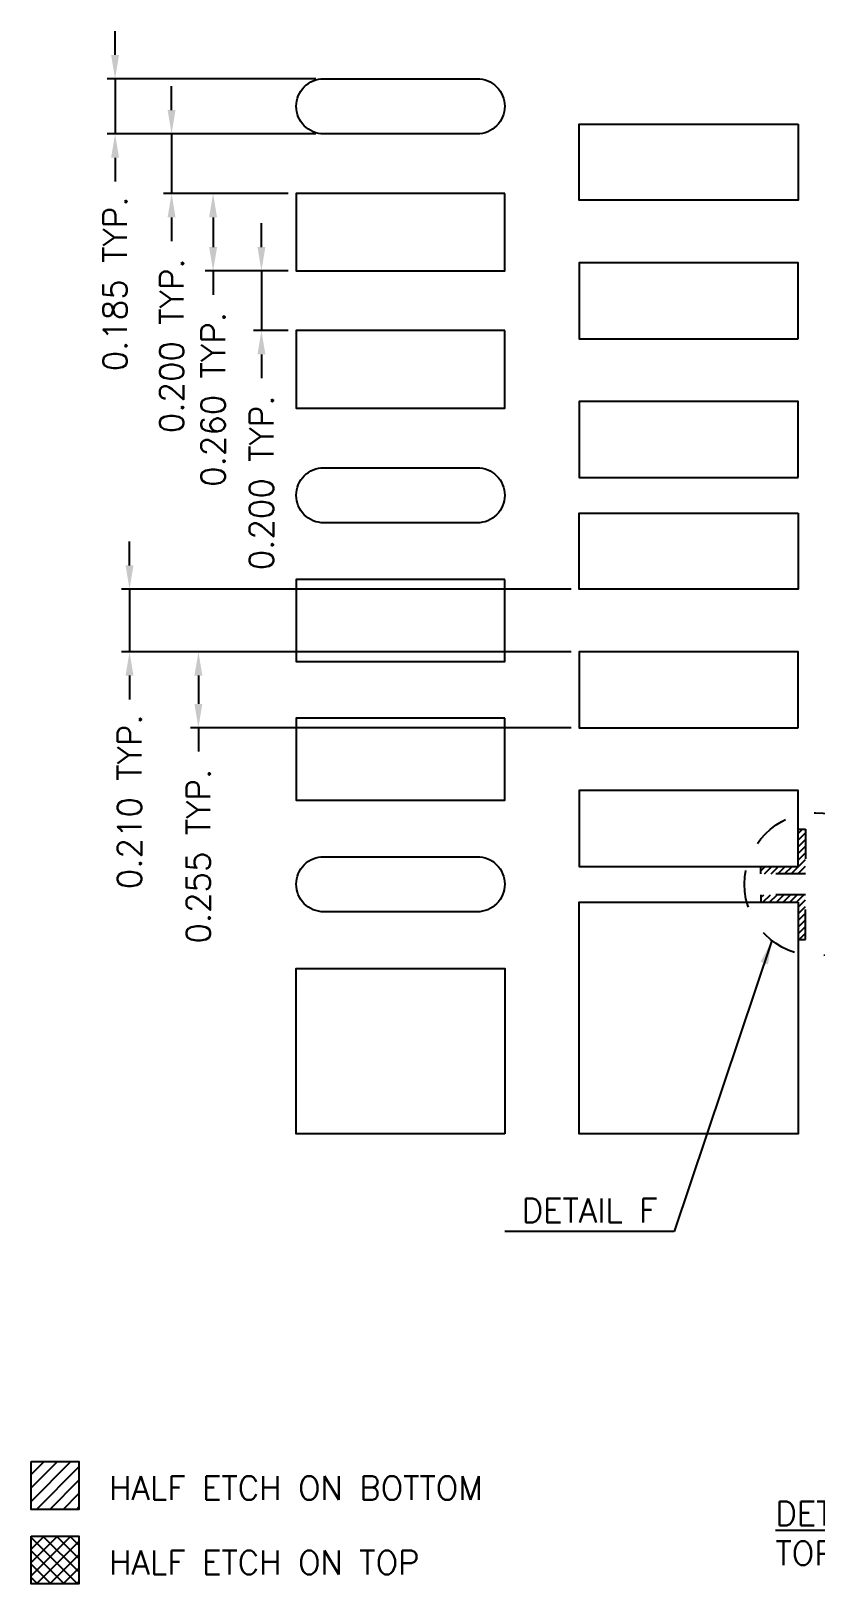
# Model space of a CAD drawing. Header units: millimetres. Extents: x 414.88 to 423.53, y 107.94 to 113.86.
# Drawn here: x 414.88 to 417.51, y 107.94 to 113.15 of the extents above; entities that cross this region are included whole.
import ezdxf
from ezdxf.enums import TextEntityAlignment as Align

# ---------------------------------------------------------------- set-up
doc = ezdxf.new("R2010")
doc.units = ezdxf.units.MM
doc.header["$LTSCALE"] = 0.5
doc.header["$PDMODE"] = 98
doc.linetypes.add('HIDDEN', pattern=[0.375, 0.25, -0.125])
for name, color, linetype in [('1D', 4, 'Continuous'), ('BTM', 7, 'HIDDEN'), ('DIM', 3, 'Continuous'), ('HEB', 4, 'Continuous'), ('HET', 6, 'Continuous')]:
    doc.layers.add(name, color=color, linetype=linetype)
doc.styles.add('SIMPLEX', font='simplex.shx')
doc.dimstyles.new('Standard3', dxfattribs={"dimtxt": 0.08, "dimasz": 0.08, "dimexe": 0.027, "dimexo": 0.027, "dimgap": 0.027, "dimtad": 1, "dimdec": 3, "dimrnd": 0.0005, "dimzin": 1, "dimtxsty": 'SIMPLEX', "dimcen": 0.1905, "dimclrd": 256, "dimclre": 256, "dimclrt": 256, "dimazin": 3, "dimtp": 0.03, "dimtm": 0.05, "dimtfac": 0.8, "dimtdec": 3, "dimtmove": 0, "dimatfit": 3, "dimfxl": 0.05, "dimtzin": 4, "dimlwd": -1, "dimlwe": -1})

# ---------------------------------------------------------------- blocks, each defined once
blk = doc.blocks.new('*D174')
at = {"layer": 'Defpoints', "color": 0, "ltscale": 0.001, "transparency": 16777216}
for p in [(415.1613, 112.9869), (415.8619, 112.9869), (415.8619, 112.8019)]:
    blk.add_point(p, dxfattribs=at)
at = {"layer": 'DIM', "ltscale": 0.001, "transparency": 16777216}
for p, q in [((415.1613, 113.0669), (415.1613, 113.1469)), ((415.8349, 112.9869), (415.1343, 112.9869)), ((415.1613, 112.9869), (415.1613, 112.8019)), ((415.8349, 112.8019), (415.1343, 112.8019)), ((415.1613, 112.7219), (415.1613, 112.6419))]:
    blk.add_line(p, q, dxfattribs=at)
for points in [[(415.1479, 113.0669), (415.1746, 113.0669), (415.1613, 112.9869)], [(415.1479, 112.7219), (415.1746, 112.7219), (415.1613, 112.8019)]]:
    blk.add_solid(points, dxfattribs=at)
at = {"layer": 'DIM', "ltscale": 0.001, "transparency": 16777216, "insert": (415.1613, 112.2987), "char_height": 0.08, "attachment_point": 5, "rotation": 90, "style": 'SIMPLEX'}
blk.add_mtext('\\A1;0.185 TYP.', dxfattribs=at)
blk = doc.blocks.new('*D175')
at = {"layer": 'Defpoints', "color": 0, "ltscale": 0.001, "transparency": 16777216}
for p in [(415.8619, 112.8019), (415.351, 112.6019), (415.7694, 112.6019)]:
    blk.add_point(p, dxfattribs=at)
at = {"layer": 'DIM', "ltscale": 0.001, "transparency": 16777216}
for p, q in [((415.351, 112.8819), (415.351, 112.9619)), ((415.8349, 112.8019), (415.324, 112.8019)), ((415.351, 112.8019), (415.351, 112.6019)), ((415.7424, 112.6019), (415.324, 112.6019)), ((415.351, 112.5219), (415.351, 112.4419))]:
    blk.add_line(p, q, dxfattribs=at)
for points in [[(415.3376, 112.8819), (415.3643, 112.8819), (415.351, 112.8019)], [(415.3376, 112.5219), (415.3643, 112.5219), (415.351, 112.6019)]]:
    blk.add_solid(points, dxfattribs=at)
at = {"layer": 'DIM', "ltscale": 0.001, "transparency": 16777216, "insert": (415.351, 112.0911), "char_height": 0.08, "attachment_point": 5, "rotation": 90, "style": 'SIMPLEX'}
blk.add_mtext('\\A1;0.200 TYP.', dxfattribs=at)
blk = doc.blocks.new('*D176')
at = {"layer": 'Defpoints', "color": 0, "ltscale": 0.001, "transparency": 16777216}
for p in [(415.7694, 112.6019), (415.4904, 112.3419), (415.7694, 112.3419)]:
    blk.add_point(p, dxfattribs=at)
at = {"layer": 'DIM', "ltscale": 0.001, "transparency": 16777216}
for p, q in [((415.7424, 112.6019), (415.4634, 112.6019)), ((415.4904, 112.5219), (415.4904, 112.4219)), ((415.7424, 112.3419), (415.4634, 112.3419)), ((415.4904, 112.3419), (415.4904, 112.2619))]:
    blk.add_line(p, q, dxfattribs=at)
for points in [[(415.477, 112.5219), (415.5037, 112.5219), (415.4904, 112.6019)], [(415.477, 112.4219), (415.5037, 112.4219), (415.4904, 112.3419)]]:
    blk.add_solid(points, dxfattribs=at)
at = {"layer": 'DIM', "ltscale": 0.001, "transparency": 16777216, "insert": (415.4904, 111.9111), "char_height": 0.08, "attachment_point": 5, "rotation": 90, "style": 'SIMPLEX'}
blk.add_mtext('\\A1;0.260 TYP.', dxfattribs=at)
blk = doc.blocks.new('*D177')
at = {"layer": 'Defpoints', "color": 0, "ltscale": 0.001, "transparency": 16777216}
for p in [(416.7194, 111.0644), (415.441, 110.8094), (416.7194, 110.8094)]:
    blk.add_point(p, dxfattribs=at)
at = {"layer": 'DIM', "ltscale": 0.001, "transparency": 16777216}
for p, q in [((416.6924, 111.0644), (415.414, 111.0644)), ((415.441, 110.9844), (415.441, 110.8894)), ((416.6924, 110.8094), (415.414, 110.8094)), ((415.441, 110.8094), (415.441, 110.7294))]:
    blk.add_line(p, q, dxfattribs=at)
for points in [[(415.4277, 110.9844), (415.4543, 110.9844), (415.441, 111.0644)], [(415.4277, 110.8894), (415.4543, 110.8894), (415.441, 110.8094)]]:
    blk.add_solid(points, dxfattribs=at)
at = {"layer": 'DIM', "ltscale": 0.001, "transparency": 16777216, "insert": (415.441, 110.3786), "char_height": 0.08, "attachment_point": 5, "rotation": 90, "style": 'SIMPLEX'}
blk.add_mtext('\\A1;0.255 TYP.', dxfattribs=at)
blk = doc.blocks.new('*D178')
at = {"layer": 'Defpoints', "color": 0, "ltscale": 0.001, "transparency": 16777216}
for p in [(416.7194, 111.2744), (415.2098, 111.0644), (416.7194, 111.0644)]:
    blk.add_point(p, dxfattribs=at)
at = {"layer": 'DIM', "ltscale": 0.001, "transparency": 16777216}
for p, q in [((415.2098, 111.3544), (415.2098, 111.4344)), ((416.6924, 111.2744), (415.1828, 111.2744)), ((415.2098, 111.2744), (415.2098, 111.0644)), ((416.6924, 111.0644), (415.1828, 111.0644)), ((415.2098, 110.9844), (415.2098, 110.9044))]:
    blk.add_line(p, q, dxfattribs=at)
for points in [[(415.1964, 111.3544), (415.2231, 111.3544), (415.2098, 111.2744)], [(415.1964, 110.9844), (415.2231, 110.9844), (415.2098, 111.0644)]]:
    blk.add_solid(points, dxfattribs=at)
at = {"layer": 'DIM', "ltscale": 0.001, "transparency": 16777216, "insert": (415.2098, 110.5612), "char_height": 0.08, "attachment_point": 5, "rotation": 90, "style": 'SIMPLEX'}
blk.add_mtext('\\A1;0.210 TYP.', dxfattribs=at)
blk = doc.blocks.new('*D206')
at = {"layer": 'Defpoints', "color": 0, "ltscale": 0.001, "transparency": 16777216}
for p in [(415.7694, 112.3419), (415.6526, 112.1419), (415.7694, 112.1419)]:
    blk.add_point(p, dxfattribs=at)
at = {"layer": 'DIM', "ltscale": 0.001, "transparency": 16777216}
for p, q in [((415.6526, 112.4219), (415.6526, 112.5019)), ((415.7424, 112.3419), (415.6256, 112.3419)), ((415.6526, 112.3419), (415.6526, 112.1419)), ((415.7424, 112.1419), (415.6256, 112.1419)), ((415.6526, 112.0619), (415.6526, 111.9819))]:
    blk.add_line(p, q, dxfattribs=at)
for points in [[(415.6393, 112.4219), (415.6659, 112.4219), (415.6526, 112.3419)], [(415.6393, 112.0619), (415.6659, 112.0619), (415.6526, 112.1419)]]:
    blk.add_solid(points, dxfattribs=at)
at = {"layer": 'DIM', "ltscale": 0.001, "transparency": 16777216, "insert": (415.6526, 111.6311), "char_height": 0.08, "attachment_point": 5, "rotation": 90, "style": 'SIMPLEX'}
blk.add_mtext('\\A1;0.200 TYP.', dxfattribs=at)

msp = doc.modelspace()

# ---------------------------------------------------------------- hatches: boundary and pattern name
at = {"layer": 'HEB'}
h = msp.add_hatch(dxfattribs=at)
h.set_pattern_fill('ANSI31', color=256, scale=0.005)
h.set_pattern_definition([(45, (417.602493, 110.333299), (-0.01122532, 0.01122532), [])])
h.paths.add_polyline_path([(417.6994, 110.3444), (417.5744, 110.3444), (417.5744, 110.4694), (417.5494, 110.4694), (417.5494, 110.3194), (417.6994, 110.3194)])
h.paths.add_polyline_path([(417.4794, 110.4694), (417.4544, 110.4694), (417.4544, 110.3444), (417.3294, 110.3444), (417.3294, 110.3194), (417.4794, 110.3194)])
h.paths.add_polyline_path([(417.4794, 110.2494), (417.3294, 110.2494), (417.3294, 110.2244), (417.4544, 110.2244), (417.4544, 110.0994), (417.4794, 110.0994)])
h.paths.add_polyline_path([(417.6994, 110.2494), (417.5494, 110.2494), (417.5494, 110.0994), (417.5744, 110.0994), (417.5744, 110.2244), (417.6994, 110.2244)])
h.paths.add_polyline_path([(418.5919, 111.2119), (418.5419, 111.2119, -0.414214), (418.4919, 111.2619), (418.4919, 111.1719), (418.5919, 111.1719)])
h.paths.add_polyline_path([(418.5669, 111.4369), (418.4919, 111.4369), (418.4919, 111.3119, -0.414214), (418.5419, 111.3619), (418.5669, 111.3619)])
h.paths.add_polyline_path([(418.5669, 111.5294), (418.4919, 111.5294), (418.4919, 111.4369), (418.5669, 111.4369)])
h.paths.add_polyline_path([(417.8419, 110.7019), (417.7419, 110.7019), (417.7419, 110.6619), (417.7919, 110.6619, -0.414214), (417.8419, 110.6119)], flags=17)
h.paths.add_polyline_path([(417.8419, 110.5619, -0.414214), (417.7919, 110.5119), (417.7669, 110.5119), (417.7669, 110.4369), (417.8419, 110.4369)])
h.paths.add_polyline_path([(417.8419, 110.4369), (417.7669, 110.4369), (417.7669, 110.3444), (417.8419, 110.3444)])
h.paths.add_polyline_path([(418.5669, 110.4369), (418.4919, 110.4369), (418.4919, 110.3444), (418.5669, 110.3444)])
h.paths.add_polyline_path([(418.5669, 110.5119), (418.5419, 110.5119, -0.414214), (418.4919, 110.5619), (418.4919, 110.4369), (418.5669, 110.4369)])
h.paths.add_polyline_path([(418.5919, 110.7019), (418.4919, 110.7019), (418.4919, 110.6119, -0.414214), (418.5419, 110.6619), (418.5919, 110.6619)])
h.paths.add_polyline_path([(418.5919, 110.8619), (418.5419, 110.8619, -0.414214), (418.4919, 110.9119), (418.4919, 110.8219), (418.5919, 110.8219)])
h.paths.add_polyline_path([(418.5919, 111.0519), (418.4919, 111.0519), (418.4919, 110.9619, -0.414214), (418.5419, 111.0119), (418.5919, 111.0119)])
h.paths.add_polyline_path([(417.8419, 111.2619, -0.414214), (417.7919, 111.2119), (417.7419, 111.2119), (417.7419, 111.1719), (417.8419, 111.1719)], flags=17)
h.paths.add_polyline_path([(417.8419, 111.4369), (417.7669, 111.4369), (417.7669, 111.3619), (417.7919, 111.3619, -0.414214), (417.8419, 111.3119)])
h.paths.add_polyline_path([(417.8419, 111.5294), (417.7669, 111.5294), (417.7669, 111.4369), (417.8419, 111.4369)])
h.paths.add_polyline_path([(418.0919, 111.3619), (417.9619, 111.3619), (417.9619, 111.1057), (417.9063, 111.0519), (417.7419, 111.0519), (417.7419, 111.0119), (417.9369, 111.0119), (418.0919, 111.1619)])
h.paths.add_polyline_path([(418.3719, 111.3619), (418.2419, 111.3619), (418.2419, 111.1899), (418.2969, 111.1349), (418.2969, 110.7389), (418.2419, 110.6839), (418.2419, 110.5119), (418.3719, 110.5119)])
h.paths.add_polyline_path([(418.0919, 110.7119), (417.9369, 110.8619), (417.7419, 110.8619), (417.7419, 110.8219), (417.9063, 110.8219), (417.9619, 110.7681), (417.9619, 110.5119), (418.0919, 110.5119)])
h = msp.add_hatch(dxfattribs=at)
h.set_pattern_fill('ANSI31', color=256, scale=0.01)
h.set_pattern_definition([(45, (417.166185, 111.399152), (-0.02245064, 0.02245064), [])])
h.paths.add_polyline_path([(415.0399, 108.187), (415.0399, 108.3478), (414.8791, 108.3478), (414.8791, 108.187)])
at = {"layer": 'HET', "ltscale": 0.001}
h = msp.add_hatch(dxfattribs=at)
h.set_pattern_fill('ANSI37', color=256, scale=0.01)
h.set_pattern_definition([(45, (417.166185, 111.149152), (-0.02245064, 0.02245064), []), (135, (417.166185, 111.149152), (-0.02245064, -0.02245064), [])])
h.paths.add_polyline_path([(415.0399, 107.937), (415.0399, 108.0978), (414.8791, 108.0978), (414.8791, 107.937)])

# ---------------------------------------------------------------- linework, layer by layer
at = {"ltscale": 0.5}
for points in [[(415.8619, 112.9869), (416.3769, 112.9869, -0.414214), (416.4694, 112.8944), (416.4694, 112.8944, -0.414214), (416.3769, 112.8019), (415.8619, 112.8019, -0.414214), (415.7694, 112.8944), (415.7694, 112.8944, -0.414214)], [(415.8619, 111.6819), (416.3769, 111.6819, -0.414214), (416.4694, 111.5894), (416.4694, 111.5894, -0.414214), (416.3769, 111.4969), (415.8619, 111.4969, -0.414214), (415.7694, 111.5894), (415.7694, 111.5894, -0.414214)], [(415.8619, 110.3769), (416.3769, 110.3769, -0.414214), (416.4694, 110.2844), (416.4694, 110.2844, -0.414214), (416.3769, 110.1919), (415.8619, 110.1919, -0.414214), (415.7694, 110.2844), (415.7694, 110.2844, -0.414214)]]:
    msp.add_lwpolyline(points, format="xyb", close=True, dxfattribs=at)
for points in [[(417.4544, 112.8344), (417.4544, 112.5794), (416.7194, 112.5794), (416.7194, 112.8344)], [(416.4694, 112.6019), (415.7694, 112.6019), (415.7694, 112.3419), (416.4694, 112.3419)], [(417.4544, 112.1144), (417.4544, 112.3694), (416.7194, 112.3694), (416.7194, 112.1144)], [(416.4694, 112.1419), (415.7694, 112.1419), (415.7694, 111.8819), (416.4694, 111.8819)], [(417.4544, 111.6494), (417.4544, 111.9044), (416.7194, 111.9044), (416.7194, 111.6494)], [(417.4544, 111.5294), (417.4544, 111.2744), (416.7194, 111.2744), (416.7194, 111.5294)], [(416.4694, 111.3069), (415.7694, 111.3069), (415.7694, 111.0319), (416.4694, 111.0319)], [(417.4544, 110.8094), (417.4544, 111.0644), (416.7194, 111.0644), (416.7194, 110.8094)], [(416.4694, 110.8419), (415.7694, 110.8419), (415.7694, 110.5669), (416.4694, 110.5669)], [(417.4544, 110.3444), (417.4544, 110.5994), (416.7194, 110.5994), (416.7194, 110.3444)], [(417.4544, 110.2244), (417.4544, 109.4469), (416.7194, 109.4469), (416.7194, 110.2244)], [(416.4694, 109.4469), (415.7694, 109.4469), (415.7694, 110.0019), (416.4694, 110.0019)]]:
    msp.add_lwpolyline(points, close=True, dxfattribs=at)
at = {"ltscale": 0.001}
for points in [[(414.8791, 108.3478), (415.0399, 108.3478), (415.0399, 108.187), (414.8791, 108.187)], [(414.8791, 108.0978), (415.0399, 108.0978), (415.0399, 107.937), (414.8791, 107.937)]]:
    msp.add_lwpolyline(points, close=True, dxfattribs=at)
at = {"linetype": 'HIDDEN'}
msp.add_circle((417.5144, 110.2844), 0.24, dxfattribs=at)
at = {"layer": 'BTM', "linetype": 'HIDDEN', "ltscale": 0.2}
for points in [[(417.4544, 110.4694), (417.4794, 110.4694), (417.4794, 110.3194), (417.3294, 110.3194), (417.3294, 110.3444)], [(417.4544, 110.0994), (417.4794, 110.0994), (417.4794, 110.2494), (417.3294, 110.2494), (417.3294, 110.2244)]]:
    msp.add_lwpolyline(points, dxfattribs=at)

# ---------------------------------------------------------------- texts
at = {"layer": '1D', "ltscale": 0.1, "char_height": 0.08, "width": 0.781911, "attachment_point": 1, "style": 'SIMPLEX'}
for s, insert in [('DETAIL F', (416.5264, 109.2302)), ('{\\LDETAIL A}\\PTOP VIEW', (417.3784, 108.2135))]:
    msp.add_mtext(s, dxfattribs=dict(at, insert=insert))
at = {"layer": 'HEB', "linetype": 'ByBlock', "style": 'SIMPLEX'}
msp.add_text('HALF ETCH ON BOTTOM', height=0.08, dxfattribs=at).set_placement((415.1411, 108.2589), align=Align.MIDDLE_LEFT)
at = {"layer": 'HET', "linetype": 'ByBlock', "style": 'SIMPLEX'}
msp.add_text('HALF ETCH ON TOP', height=0.08, dxfattribs=at).set_placement((415.1411, 108.0089), align=Align.MIDDLE_LEFT)

# ---------------------------------------------------------------- dimensions: what is measured, and where the dimension line sits
at = {"layer": 'DIM', "ltscale": 0.001}
dim = msp.add_linear_dim(base=(415.1613, 112.9869), p1=(415.8619, 112.8019), p2=(415.8619, 112.9869), angle=90, text='<> TYP.', dimstyle='Standard3', dxfattribs=at)
dim.commit()
dim.dimension.update_dxf_attribs({"geometry": '*D174', "text_midpoint": (415.1613, 112.2987), "dimtype": 160})
for base, p1, p2, picture, middle in [((415.351, 112.6019), (415.8619, 112.8019), (415.7694, 112.6019), '*D175', (415.351, 112.0911)), ((415.4904, 112.3419), (415.7694, 112.6019), (415.7694, 112.3419), '*D176', (415.4904, 111.9111)), ((415.6526, 112.1419), (415.7694, 112.3419), (415.7694, 112.1419), '*D206', (415.6526, 111.6311)), ((415.2098, 111.0644), (416.7194, 111.2744), (416.7194, 111.0644), '*D178', (415.2098, 110.5612)), ((415.441, 110.8094), (416.7194, 111.0644), (416.7194, 110.8094), '*D177', (415.441, 110.3786))]:
    dim = msp.add_linear_dim(base=base, p1=p1, p2=p2, angle=90, text='<> TYP.', dimstyle='Standard3', dxfattribs=at)
    dim.commit()
    dim.dimension.update_dxf_attribs({"geometry": picture, "text_midpoint": middle})

# ---------------------------------------------------------------- leaders
at = {"color": 1, "ltscale": 0.1}
msp.add_leader([(417.3663, 110.0955), (417.0378, 109.1191), (416.4696, 109.1191)], dimstyle='Standard3', override={"dimgap": 0.027, "dimtad": 0}, dxfattribs=at)

doc.saveas('drawing.dxf')
